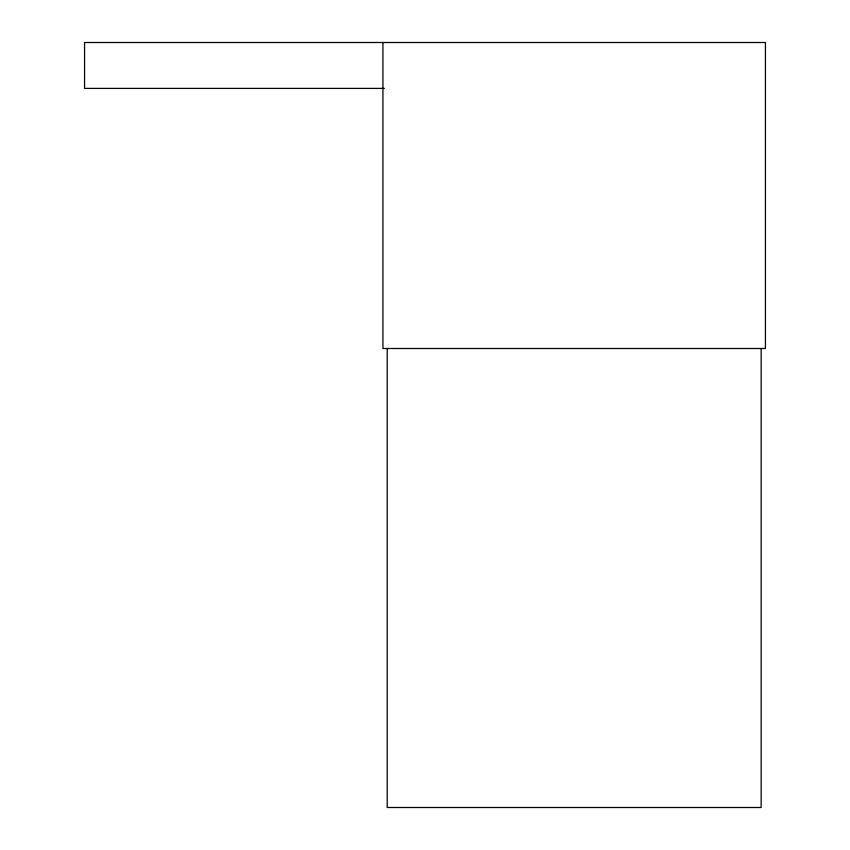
<?xml version="1.0" encoding="UTF-8"?>
<svg xmlns="http://www.w3.org/2000/svg" width="850" height="850" viewBox="0 0 850 850"><rect width="100%" height="100%" fill="white"/><g stroke="black" fill="none" stroke-linecap="round" stroke-linejoin="round"><path stroke-width="1.27" d="M384.381 88.4L84.564 88.4L84.564 42.5L765.436 42.5L765.436 348.5L382.936 348.5L382.936 42.5M761.154 348.5L761.154 807.5L387.217 807.5L387.217 348.5"/></g></svg>
